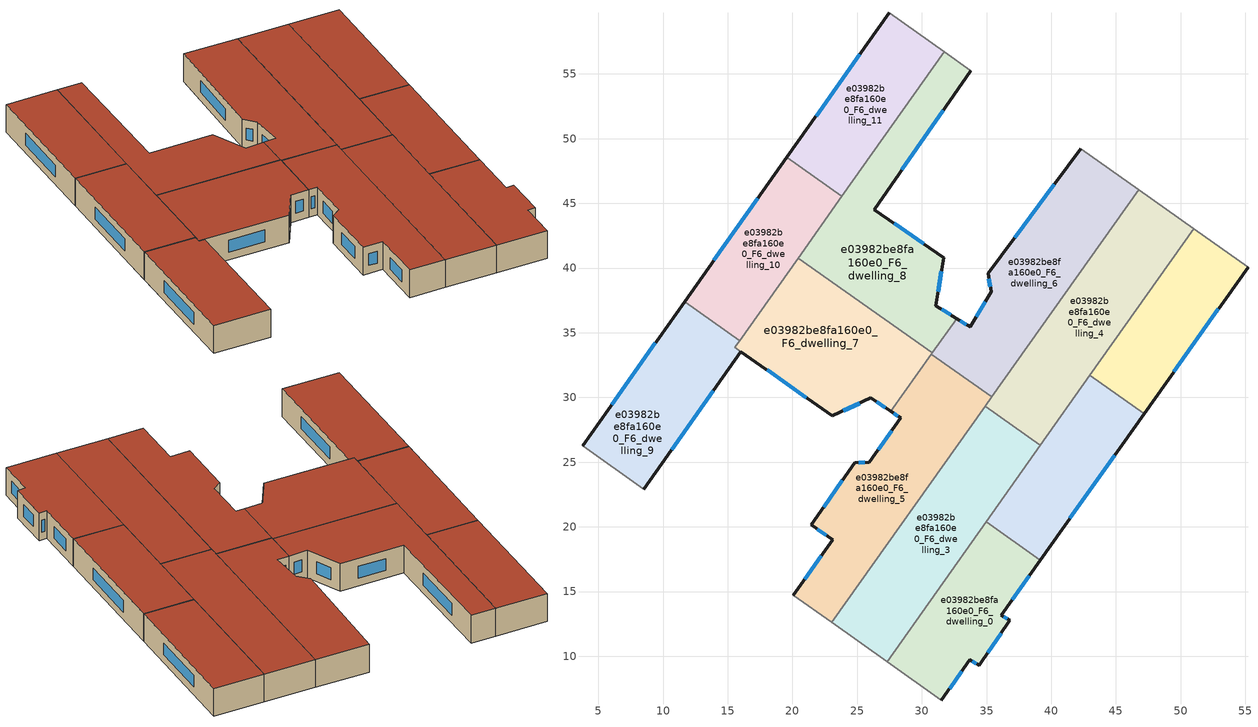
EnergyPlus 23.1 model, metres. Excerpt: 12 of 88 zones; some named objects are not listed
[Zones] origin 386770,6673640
e03982be8fa160e0_F6_dwelling_0
 floor to e03982be8fa160e0_F5_dwelling_0 (EU_floor_Construction): 39.15,17.43 36.13,13.17 36.8,12.76 34.42,9.29 33.71,9.73 31.52,6.62 27.32,9.59 34.96,20.39 z18
 wall outside (EU_wall_Construction): 31.52,6.62 33.71,9.73 34.42,9.29 36.8,12.76 36.13,13.17 39.15,17.43 z18:21
 wall adiabatic (EU_wall_Construction): 27.32,9.59 31.52,6.62 z18:21
 wall to e03982be8fa160e0_F6_dwelling_3 (EU_wall_Construction): 34.96,20.39 27.32,9.59 z18:21
 wall to e03982be8fa160e0_F6_dwelling_1 (EU_wall_Construction): 39.15,17.43 34.96,20.39 z18:21
 window (EU_Window_Construction): 33.91,9.6 34.22,9.42 / 32.15,7.5 33.08,8.84 / 36.99,14.38 38.29,16.21 / 36.61,12.88 36.32,13.05 / 35.1,10.28 36.12,11.77 z18.86:20.14
 roof outside (EU_roof_Construction): 34.42,9.29 36.8,12.76 36.13,13.17 39.15,17.43 34.96,20.39 27.32,9.59 31.52,6.62 33.71,9.73 z21
e03982be8fa160e0_F6_dwelling_1
 floor to e03982be8fa160e0_F5_dwelling_1 (EU_floor_Construction): 47.19,28.76 39.15,17.43 34.96,20.39 42.99,31.73 z18
 wall outside (EU_wall_Construction): 39.15,17.43 47.19,28.76 z18:21
 wall to e03982be8fa160e0_F6_dwelling_2 (EU_wall_Construction): 47.19,28.76 42.99,31.73 z18:21
 wall to e03982be8fa160e0_F6_dwelling_4 (EU_wall_Construction): 42.99,31.73 39.16,26.32 z18:21
 wall to e03982be8fa160e0_F6_dwelling_3 (EU_wall_Construction): 39.16,26.32 34.96,20.39 z18:21
 window (EU_Window_Construction): 41.45,20.66 44.89,25.52 z18.86:20.14
 roof outside (EU_roof_Construction): 39.15,17.43 47.19,28.76 42.99,31.73 34.96,20.39 z21
e03982be8fa160e0_F6_dwelling_10
 floor to e03982be8fa160e0_F5_dwelling_10 (EU_floor_Construction): 23.83,45.55 15.93,34.4 11.67,37.41 19.57,48.56 z18
 wall outside (EU_wall_Construction): 19.57,48.56 11.67,37.41 z18:21
 wall to e03982be8fa160e0_F6_dwelling_9 (EU_wall_Construction): 11.67,37.41 15.93,34.4 z18:21
 wall to e03982be8fa160e0_F6_dwelling_11 (EU_wall_Construction): 23.83,45.55 19.57,48.56 z18:21
 wall to e03982be8fa160e0_F6_dwelling_7 (EU_wall_Construction): 15.93,34.4 20.45,40.77 z18:21
 wall to e03982be8fa160e0_F6_dwelling_8 (EU_wall_Construction): 20.45,40.77 23.83,45.55 z18:21
 window (EU_Window_Construction): 17.31,45.38 13.93,40.6 z18.86:20.14
 roof outside (EU_roof_Construction): 15.93,34.4 23.83,45.55 19.57,48.56 11.67,37.41 z21
e03982be8fa160e0_F6_dwelling_11
 floor to e03982be8fa160e0_F5_dwelling_11 (EU_floor_Construction): 31.72,56.7 23.83,45.55 19.57,48.56 27.46,59.71 z18
 wall outside (EU_wall_Construction): 27.46,59.71 19.57,48.56 z18:21
 wall adiabatic (EU_wall_Construction): 31.72,56.7 27.46,59.71 z18:21
 wall to e03982be8fa160e0_F6_dwelling_8 (EU_wall_Construction): 23.83,45.55 31.72,56.7 z18:21
 window (EU_Window_Construction): 25.21,56.53 21.82,51.75 z18.86:20.14
 roof outside (EU_roof_Construction): 23.83,45.55 31.72,56.7 27.46,59.71 19.57,48.56 z21
e03982be8fa160e0_F6_dwelling_2
 floor to e03982be8fa160e0_F5_dwelling_2 (EU_floor_Construction): 55.21,40.07 47.19,28.76 42.99,31.73 51.01,43.04 z18
 wall outside (EU_wall_Construction): 47.19,28.76 55.21,40.07 z18:21
 wall adiabatic (EU_wall_Construction): 55.21,40.07 51.01,43.04 z18:21
 wall to e03982be8fa160e0_F6_dwelling_4 (EU_wall_Construction): 51.01,43.04 42.99,31.73 z18:21
 window (EU_Window_Construction): 49.48,31.99 52.92,36.84 z18.86:20.14
 roof outside (EU_roof_Construction): 47.19,28.76 55.21,40.07 51.01,43.04 42.99,31.73 z21
e03982be8fa160e0_F6_dwelling_3
 floor to e03982be8fa160e0_F5_dwelling_3 (EU_floor_Construction): 39.16,26.32 27.32,9.59 23.06,12.61 34.9,29.33 z18
 wall to e03982be8fa160e0_F6_dwelling_4 (EU_wall_Construction): 39.16,26.32 34.9,29.33 z18:21
 wall adiabatic (EU_wall_Construction): 23.06,12.61 27.32,9.59 z18:21
 wall to e03982be8fa160e0_F6_dwelling_5 (EU_wall_Construction): 34.9,29.33 23.06,12.61 z18:21
 roof outside (EU_roof_Construction): 27.32,9.59 39.16,26.32 34.9,29.33 23.06,12.61 z21
e03982be8fa160e0_F6_dwelling_4
 floor to e03982be8fa160e0_F5_dwelling_4 (EU_floor_Construction): 51.01,43.04 39.16,26.32 34.9,29.33 46.74,46.06 z18
 wall adiabatic (EU_wall_Construction): 51.01,43.04 46.74,46.06 z18:21
 wall to e03982be8fa160e0_F6_dwelling_6 (EU_wall_Construction): 46.74,46.06 35.4,30.04 z18:21
 wall to e03982be8fa160e0_F6_dwelling_5 (EU_wall_Construction): 35.4,30.04 34.9,29.34 z18:21
 roof outside (EU_roof_Construction): 39.16,26.32 51.01,43.04 46.74,46.06 34.9,29.33 z21
e03982be8fa160e0_F6_dwelling_5
 floor to e03982be8fa160e0_F5_dwelling_5 (EU_floor_Construction): 35.4,30.04 23.06,12.61 20.08,14.72 23.1,19.01 21.45,20.15 24.83,24.96 25.92,24.98 28.36,28.41 27.6,28.92 30.73,33.34 z18
 wall outside (EU_wall_Construction): 27.6,28.92 28.36,28.41 25.92,24.98 24.83,24.96 21.45,20.15 23.1,19.01 20.08,14.72 z18:21
 wall to e03982be8fa160e0_F6_dwelling_6 (EU_wall_Construction): 35.4,30.04 30.73,33.34 z18:21
 wall adiabatic (EU_wall_Construction): 20.08,14.72 23.06,12.61 z18:21
 wall to e03982be8fa160e0_F6_dwelling_7 (EU_wall_Construction): 30.73,33.34 27.6,28.92 z18:21
 window (EU_Window_Construction): 21.92,19.83 22.63,19.33 / 23.86,23.59 22.42,21.53 / 25.61,24.98 25.14,24.97 / 27.66,27.43 26.62,25.96 / 27.82,28.78 28.14,28.56 / 22.24,17.78 20.94,15.94 z18.86:20.14
 roof outside (EU_roof_Construction): 23.06,12.61 35.4,30.04 30.73,33.34 27.6,28.92 28.36,28.41 25.92,24.98 24.83,24.96 21.45,20.15 23.1,19.01 20.08,14.72 z21
e03982be8fa160e0_F6_dwelling_6
 floor to e03982be8fa160e0_F5_dwelling_6 (EU_floor_Construction): 46.74,46.06 35.4,30.04 30.73,33.34 32.69,36.1 33.72,35.45 35.35,38.17 35.12,39.59 42.27,49.23 z18
 wall outside (EU_wall_Construction): 42.27,49.23 35.12,39.59 35.35,38.17 33.72,35.45 32.69,36.1 z18:21
 wall adiabatic (EU_wall_Construction): 46.74,46.06 42.27,49.23 z18:21
 wall to e03982be8fa160e0_F6_dwelling_8 (EU_wall_Construction): 32.69,36.1 30.8,33.44 z18:21
 wall to e03982be8fa160e0_F6_dwelling_7 (EU_wall_Construction): 30.8,33.44 30.73,33.34 z18:21
 window (EU_Window_Construction): 33.43,35.63 32.98,35.91 / 34.88,37.39 34.19,36.22 / 35.19,39.19 35.28,38.57 / 40.23,46.48 37.17,42.35 z18.86:20.14
 roof outside (EU_roof_Construction): 35.4,30.04 46.74,46.06 42.27,49.23 35.12,39.59 35.35,38.17 33.72,35.45 32.69,36.1 30.73,33.34 z21
e03982be8fa160e0_F6_dwelling_7
 floor to e03982be8fa160e0_F5_dwelling_7 (EU_floor_Construction): 30.8,33.44 27.6,28.92 26.07,29.96 23.09,28.57 15.56,33.87 20.45,40.77 z18
 wall outside (EU_wall_Construction): 16.02,33.54 23.09,28.57 26.07,29.96 27.6,28.92 z18:21
 wall to e03982be8fa160e0_F6_dwelling_8 (EU_wall_Construction): 30.8,33.44 20.45,40.77 z18:21
 wall to e03982be8fa160e0_F6_dwelling_9 (EU_wall_Construction): 15.93,34.4 15.56,33.87 16.02,33.54 z18:21
 window (EU_Window_Construction): 26.51,29.66 27.16,29.22 / 23.94,28.97 25.21,29.56 / 18.04,32.12 21.07,29.99 z18.86:20.14
 roof outside (EU_roof_Construction): 27.6,28.92 30.8,33.44 20.45,40.77 15.56,33.87 23.09,28.57 26.07,29.96 z21
e03982be8fa160e0_F6_dwelling_8
 floor to e03982be8fa160e0_F5_dwelling_8 (EU_floor_Construction): 33.79,55.24 26.33,44.52 31.67,40.79 31.08,37.1 32.69,36.1 30.8,33.44 20.45,40.77 31.72,56.7 z18
 wall outside (EU_wall_Construction): 32.69,36.1 31.08,37.1 31.67,40.79 26.33,44.52 33.79,55.24 z18:21
 wall adiabatic (EU_wall_Construction): 33.79,55.24 31.72,56.7 z18:21
 window (EU_Window_Construction): 30.15,41.86 27.86,43.46 / 31.25,38.16 31.51,39.74 / 32.23,36.38 31.54,36.82 / 28.46,47.58 31.66,52.18 z18.86:20.14
 roof outside (EU_roof_Construction): 32.69,36.1 31.08,37.1 31.67,40.79 26.33,44.52 33.79,55.24 31.72,56.7 20.45,40.77 30.8,33.44 z21
e03982be8fa160e0_F6_dwelling_9
 floor to e03982be8fa160e0_F5_dwelling_9 (EU_floor_Construction): 15.93,34.4 15.56,33.87 16.02,33.54 8.52,22.91 3.78,26.26 11.67,37.41 z18
 wall outside (EU_wall_Construction): 11.67,37.41 3.78,26.26 / 8.52,22.91 16.02,33.54 z18:21
 wall adiabatic (EU_wall_Construction): 3.78,26.26 8.52,22.91 z18:21
 window (EU_Window_Construction): 9.42,34.23 6.03,29.45 / 10.66,25.95 13.88,30.5 z18.86:20.14
 roof outside (EU_roof_Construction): 8.52,22.91 16.02,33.54 15.56,33.87 15.93,34.4 11.67,37.41 3.78,26.26 z21
[Building]
EU S2 Campaign: North Axis=0; Terrain=City; Solar Distribution=FullExterior
[Site:Location]
Helsinki-Vantaa.AP: Latitude=60.317; Longitude=24.963; Time Zone=2; Elevation=54.6
[SizingPeriod:WeatherFileDays]
AnnualSizingPeriod: Begin Month=1; Begin Day of Month=1; End Month=12; End Day of Month=31; Day of Week for Start Day=Monday; Use Weather File Daylight Saving Period=No; Use Weather File Rain and Snow Indicators=No
[MATERIAL]
EU_InternalMass_Material: Roughness=MediumRough; Thickness=0.1; Conductivity=1; Density=1800; Specific Heat=900; Thermal Absorptance=0.9; Solar Absorptance=0.7; Visible Absorptance=0.7
[MATERIAL:NOMASS] Roughness=MediumRough; Thermal Absorptance=0.9; Solar Absorptance=0.7; Visible Absorptance=0.7
Name | Thermal Resistance
EU_wall_NoMass | 1.10183
EU_roof_NoMass; EU_floor_NoMass | 1.70606
[WINDOWMATERIAL:SIMPLEGLAZINGSYSTEM]
EU_Window_SimpleGlazing: UFactor=3.11035; Solar Heat Gain Coefficient=0.8; Visible Transmittance=0.8
[CONSTRUCTION]
EU_wall_Construction: EU_wall_NoMass
EU_roof_Construction: EU_roof_NoMass
EU_floor_Construction: EU_floor_NoMass
EU_Window_Construction: EU_Window_SimpleGlazing
EU_InternalMass_Construction: EU_InternalMass_Material
[ZONE] Type=1; Multiplier=1; Ceiling Height=autocalculate; Floor Area=autocalculate; Part of Total Floor Area=Yes
Name | Volume
e03982be8fa160e0_F6_dwelling_0 | 213.988
e03982be8fa160e0_F6_dwelling_1 | 214
e03982be8fa160e0_F6_dwelling_10 | 213.957
e03982be8fa160e0_F6_dwelling_11 | 213.954
e03982be8fa160e0_F6_dwelling_2 | 213.974
e03982be8fa160e0_F6_dwelling_3 | 320.957
e03982be8fa160e0_F6_dwelling_4 | 321.001
e03982be8fa160e0_F6_dwelling_5 | 320.934
e03982be8fa160e0_F6_dwelling_6 | 321.017
e03982be8fa160e0_F6_dwelling_7 | 298.403
e03982be8fa160e0_F6_dwelling_8 | 320.923
e03982be8fa160e0_F6_dwelling_9 | 236.492
[INTERNALMASS] Construction=EU_InternalMass_Construction
Name | Zone or ZoneList | Surface Area
e03982be8fa160e0_F6_dwelling_0_EU_InternalMass | e03982be8fa160e0_F6_dwelling_0 | 71.3294
e03982be8fa160e0_F6_dwelling_1_EU_InternalMass | e03982be8fa160e0_F6_dwelling_1 | 71.3337
e03982be8fa160e0_F6_dwelling_2_EU_InternalMass | e03982be8fa160e0_F6_dwelling_2 | 71.3246
e03982be8fa160e0_F6_dwelling_3_EU_InternalMass | e03982be8fa160e0_F6_dwelling_3 | 106.986
e03982be8fa160e0_F6_dwelling_4_EU_InternalMass | e03982be8fa160e0_F6_dwelling_4 | 107
e03982be8fa160e0_F6_dwelling_5_EU_InternalMass | e03982be8fa160e0_F6_dwelling_5 | 106.978
e03982be8fa160e0_F6_dwelling_6_EU_InternalMass | e03982be8fa160e0_F6_dwelling_6 | 107.004
e03982be8fa160e0_F6_dwelling_7_EU_InternalMass | e03982be8fa160e0_F6_dwelling_7 | 99.4669
e03982be8fa160e0_F6_dwelling_8_EU_InternalMass | e03982be8fa160e0_F6_dwelling_8 | 106.974
e03982be8fa160e0_F6_dwelling_9_EU_InternalMass | e03982be8fa160e0_F6_dwelling_9 | 78.8295
e03982be8fa160e0_F6_dwelling_10_EU_InternalMass | e03982be8fa160e0_F6_dwelling_10 | 71.3194
e03982be8fa160e0_F6_dwelling_11_EU_InternalMass | e03982be8fa160e0_F6_dwelling_11 | 71.3176
[OTHEREQUIPMENT] Fuel Type=Electricity; Design Level Calculation Method=Watts/Area; Power per Zone Floor Area=1; Fraction Latent=0; Fraction Radiant=0; Fraction Lost=0; Carbon Dioxide Generation Rate=0; EndUse Subcategory=EU_Step8_InternalGains
Name | Zone or ZoneList or Space or SpaceList | Schedule
EU_Step8_InternalGain_e03982be8fa160e0_F6_dwelling_0_f000 | e03982be8fa160e0_F6_dwelling_0 | EU_Step8_GainSchedule_e03982be8fa160e0_F6_dwelling_0_f000
EU_Step8_InternalGain_e03982be8fa160e0_F6_dwelling_1_f000 | e03982be8fa160e0_F6_dwelling_1 | EU_Step8_GainSchedule_e03982be8fa160e0_F6_dwelling_1_f000
EU_Step8_InternalGain_e03982be8fa160e0_F6_dwelling_2_f000 | e03982be8fa160e0_F6_dwelling_2 | EU_Step8_GainSchedule_e03982be8fa160e0_F6_dwelling_2_f000
EU_Step8_InternalGain_e03982be8fa160e0_F6_dwelling_3_f000 | e03982be8fa160e0_F6_dwelling_3 | EU_Step8_GainSchedule_e03982be8fa160e0_F6_dwelling_3_f000
EU_Step8_InternalGain_e03982be8fa160e0_F6_dwelling_4_f000 | e03982be8fa160e0_F6_dwelling_4 | EU_Step8_GainSchedule_e03982be8fa160e0_F6_dwelling_4_f000
EU_Step8_InternalGain_e03982be8fa160e0_F6_dwelling_5_f000 | e03982be8fa160e0_F6_dwelling_5 | EU_Step8_GainSchedule_e03982be8fa160e0_F6_dwelling_5_f000
EU_Step8_InternalGain_e03982be8fa160e0_F6_dwelling_6_f000 | e03982be8fa160e0_F6_dwelling_6 | EU_Step8_GainSchedule_e03982be8fa160e0_F6_dwelling_6_f000
EU_Step8_InternalGain_e03982be8fa160e0_F6_dwelling_7_f000 | e03982be8fa160e0_F6_dwelling_7 | EU_Step8_GainSchedule_e03982be8fa160e0_F6_dwelling_7_f000
EU_Step8_InternalGain_e03982be8fa160e0_F6_dwelling_8_f000 | e03982be8fa160e0_F6_dwelling_8 | EU_Step8_GainSchedule_e03982be8fa160e0_F6_dwelling_8_f000
EU_Step8_InternalGain_e03982be8fa160e0_F6_dwelling_9_f000 | e03982be8fa160e0_F6_dwelling_9 | EU_Step8_GainSchedule_e03982be8fa160e0_F6_dwelling_9_f000
EU_Step8_InternalGain_e03982be8fa160e0_F6_dwelling_10_f000 | e03982be8fa160e0_F6_dwelling_10 | EU_Step8_GainSchedule_e03982be8fa160e0_F6_dwelling_10_f000
EU_Step8_InternalGain_e03982be8fa160e0_F6_dwelling_11_f000 | e03982be8fa160e0_F6_dwelling_11 | EU_Step8_GainSchedule_e03982be8fa160e0_F6_dwelling_11_f000
[ZONEVENTILATION:DESIGNFLOWRATE] Schedule=EU_AlwaysOn; Design Flow Rate Calculation Method=AirChanges/Hour; Air Changes per Hour=0.756316; Ventilation Type=Natural; Fan Pressure Rise=0; Fan Total Efficiency=1; Constant Term Coefficient=1; Temperature Term Coefficient=0; Velocity Term Coefficient=0; Velocity Squared Term Coefficient=0; Minimum Indoor Temperature=-100; Maximum Indoor Temperature=100; Delta Temperature=-100; Minimum Outdoor Temperature=-100; Maximum Outdoor Temperature=100; Maximum Wind Speed=40
Name | Zone or ZoneList or Space or SpaceList
EU_ConstantAir_e03982be8fa160e0_F6_dwelling_0 | e03982be8fa160e0_F6_dwelling_0
EU_ConstantAir_e03982be8fa160e0_F6_dwelling_1 | e03982be8fa160e0_F6_dwelling_1
EU_ConstantAir_e03982be8fa160e0_F6_dwelling_2 | e03982be8fa160e0_F6_dwelling_2
EU_ConstantAir_e03982be8fa160e0_F6_dwelling_3 | e03982be8fa160e0_F6_dwelling_3
EU_ConstantAir_e03982be8fa160e0_F6_dwelling_4 | e03982be8fa160e0_F6_dwelling_4
EU_ConstantAir_e03982be8fa160e0_F6_dwelling_5 | e03982be8fa160e0_F6_dwelling_5
EU_ConstantAir_e03982be8fa160e0_F6_dwelling_6 | e03982be8fa160e0_F6_dwelling_6
EU_ConstantAir_e03982be8fa160e0_F6_dwelling_7 | e03982be8fa160e0_F6_dwelling_7
EU_ConstantAir_e03982be8fa160e0_F6_dwelling_8 | e03982be8fa160e0_F6_dwelling_8
EU_ConstantAir_e03982be8fa160e0_F6_dwelling_9 | e03982be8fa160e0_F6_dwelling_9
EU_ConstantAir_e03982be8fa160e0_F6_dwelling_10 | e03982be8fa160e0_F6_dwelling_10
EU_ConstantAir_e03982be8fa160e0_F6_dwelling_11 | e03982be8fa160e0_F6_dwelling_11
[HVACTEMPLATE:ZONE:IDEALLOADSAIRSYSTEM] System Availability Schedule=EU_AlwaysOn; Maximum Heating Supply Air Temperature=50; Minimum Cooling Supply Air Temperature=13; Maximum Heating Supply Air Humidity Ratio=0.0156; Minimum Cooling Supply Air Humidity Ratio=0.0077; Heating Limit=NoLimit; Cooling Limit=NoLimit; Heating Availability Schedule=EU_AlwaysOn; Cooling Availability Schedule=EU_CoolingOff; Dehumidification Control Type=ConstantSensibleHeatRatio; Cooling Sensible Heat Ratio=0.7; Dehumidification Setpoint=60; Humidification Control Type=None; Humidification Setpoint=30; Outdoor Air Method=None; Outdoor Air Flow Rate per Person=0.00944; Outdoor Air Flow Rate per Zone Floor Area=0; Outdoor Air Flow Rate per Zone=0; Demand Controlled Ventilation Type=None; Outdoor Air Economizer Type=NoEconomizer; Heat Recovery Type=None; Sensible Heat Recovery Effectiveness=0.7; Latent Heat Recovery Effectiveness=0.65
Name | Template Thermostat
e03982be8fa160e0_F6_dwelling_0 | EU_HeatOnly_e03982be8fa160e0_F6_dwelling_0
e03982be8fa160e0_F6_dwelling_1 | EU_HeatOnly_e03982be8fa160e0_F6_dwelling_1
e03982be8fa160e0_F6_dwelling_2 | EU_HeatOnly_e03982be8fa160e0_F6_dwelling_2
e03982be8fa160e0_F6_dwelling_3 | EU_HeatOnly_e03982be8fa160e0_F6_dwelling_3
e03982be8fa160e0_F6_dwelling_4 | EU_HeatOnly_e03982be8fa160e0_F6_dwelling_4
e03982be8fa160e0_F6_dwelling_5 | EU_HeatOnly_e03982be8fa160e0_F6_dwelling_5
e03982be8fa160e0_F6_dwelling_6 | EU_HeatOnly_e03982be8fa160e0_F6_dwelling_6
e03982be8fa160e0_F6_dwelling_7 | EU_HeatOnly_e03982be8fa160e0_F6_dwelling_7
e03982be8fa160e0_F6_dwelling_8 | EU_HeatOnly_e03982be8fa160e0_F6_dwelling_8
e03982be8fa160e0_F6_dwelling_9 | EU_HeatOnly_e03982be8fa160e0_F6_dwelling_9
e03982be8fa160e0_F6_dwelling_10 | EU_HeatOnly_e03982be8fa160e0_F6_dwelling_10
e03982be8fa160e0_F6_dwelling_11 | EU_HeatOnly_e03982be8fa160e0_F6_dwelling_11
[SIZING:ZONE] Zone Cooling Design Supply Air Temperature Input Method=SupplyAirTemperature; Zone Cooling Design Supply Air Temperature=13; Zone Heating Design Supply Air Temperature Input Method=SupplyAirTemperature; Zone Heating Design Supply Air Temperature=50; Zone Cooling Design Supply Air Humidity Ratio=0.008; Zone Heating Design Supply Air Humidity Ratio=0.008; Cooling Design Air Flow Method=DesignDay; Cooling Design Air Flow Rate=0; Cooling Minimum Air Flow per Zone Floor Area=0.000762; Cooling Minimum Air Flow=0; Cooling Minimum Air Flow Fraction=0.2; Heating Design Air Flow Method=DesignDay; Heating Design Air Flow Rate=0; Heating Maximum Air Flow per Zone Floor Area=0.002032; Heating Maximum Air Flow=0.141576; Heating Maximum Air Flow Fraction=0.3; Account for Dedicated Outdoor Air System=No; Dedicated Outdoor Air System Control Strategy=NeutralSupplyAir; Dedicated Outdoor Air Low Setpoint Temperature for Design=autosize; Dedicated Outdoor Air High Setpoint Temperature for Design=autosize; Zone Load Sizing Method=Sensible Load Only No Latent Load; Zone Latent Cooling Design Supply Air Humidity Ratio Input Method=HumidityRatioDifference; Zone Cooling Design Supply Air Humidity Ratio Difference=0.005; Zone Latent Heating Design Supply Air Humidity Ratio Input Method=HumidityRatioDifference; Zone Humidification Design Supply Air Humidity Ratio Difference=0.005
e03982be8fa160e0_F6_dwelling_0; e03982be8fa160e0_F6_dwelling_1; e03982be8fa160e0_F6_dwelling_2; e03982be8fa160e0_F6_dwelling_3; e03982be8fa160e0_F6_dwelling_4; e03982be8fa160e0_F6_dwelling_5; e03982be8fa160e0_F6_dwelling_6; e03982be8fa160e0_F6_dwelling_7; e03982be8fa160e0_F6_dwelling_8; e03982be8fa160e0_F6_dwelling_9; e03982be8fa160e0_F6_dwelling_10; e03982be8fa160e0_F6_dwelling_11
[SCHEDULE:CONSTANT]
Name | Hourly Value
EU_AlwaysOn | 1
EU_CoolingOff | 0
[SCHEDULE:FILE] Column Number=1; Rows to Skip at Top=0; Number of Hours of Data=8760; Column Separator=Comma; Interpolate to Timestep=No; Minutes per Item=60; Adjust Schedule for Daylight Savings=Yes
Name | File
EU_Step8_GainSchedule_e03982be8fa160e0_F6_dwelling_0_f000 | ../../schedules/e03982be8fa160e0/e03982be8fa160e0_F6_dwelling_0_f000_gain.csv
EU_Step8_GainSchedule_e03982be8fa160e0_F6_dwelling_1_f000 | ../../schedules/e03982be8fa160e0/e03982be8fa160e0_F6_dwelling_1_f000_gain.csv
EU_Step8_GainSchedule_e03982be8fa160e0_F6_dwelling_2_f000 | ../../schedules/e03982be8fa160e0/e03982be8fa160e0_F6_dwelling_2_f000_gain.csv
EU_Step8_GainSchedule_e03982be8fa160e0_F6_dwelling_3_f000 | ../../schedules/e03982be8fa160e0/e03982be8fa160e0_F6_dwelling_3_f000_gain.csv
EU_Step8_GainSchedule_e03982be8fa160e0_F6_dwelling_4_f000 | ../../schedules/e03982be8fa160e0/e03982be8fa160e0_F6_dwelling_4_f000_gain.csv
EU_Step8_GainSchedule_e03982be8fa160e0_F6_dwelling_5_f000 | ../../schedules/e03982be8fa160e0/e03982be8fa160e0_F6_dwelling_5_f000_gain.csv
EU_Step8_GainSchedule_e03982be8fa160e0_F6_dwelling_6_f000 | ../../schedules/e03982be8fa160e0/e03982be8fa160e0_F6_dwelling_6_f000_gain.csv
EU_Step8_GainSchedule_e03982be8fa160e0_F6_dwelling_7_f000 | ../../schedules/e03982be8fa160e0/e03982be8fa160e0_F6_dwelling_7_f000_gain.csv
EU_Step8_GainSchedule_e03982be8fa160e0_F6_dwelling_8_f000 | ../../schedules/e03982be8fa160e0/e03982be8fa160e0_F6_dwelling_8_f000_gain.csv
EU_Step8_GainSchedule_e03982be8fa160e0_F6_dwelling_9_f000 | ../../schedules/e03982be8fa160e0/e03982be8fa160e0_F6_dwelling_9_f000_gain.csv
EU_Step8_GainSchedule_e03982be8fa160e0_F6_dwelling_10_f000 | ../../schedules/e03982be8fa160e0/e03982be8fa160e0_F6_dwelling_10_f000_gain.csv
EU_Step8_GainSchedule_e03982be8fa160e0_F6_dwelling_11_f000 | ../../schedules/e03982be8fa160e0/e03982be8fa160e0_F6_dwelling_11_f000_gain.csv
